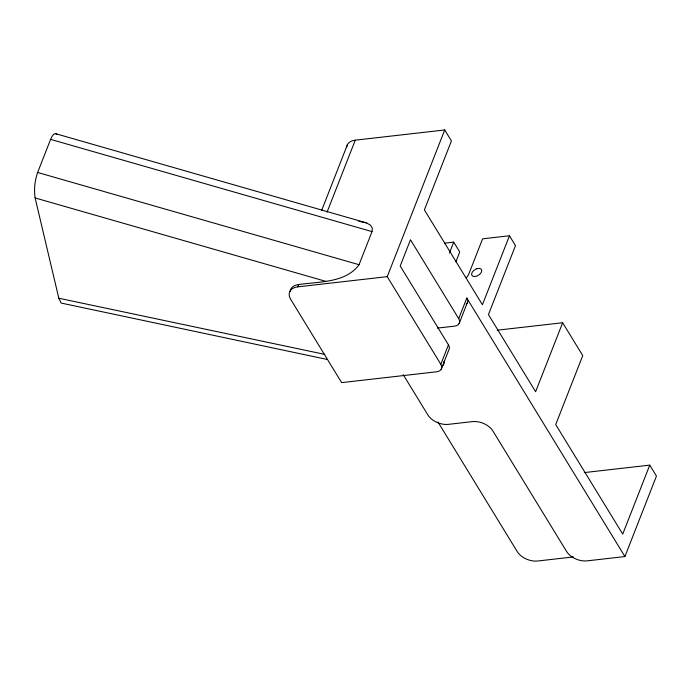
<?xml version="1.0" encoding="UTF-8"?>
<svg xmlns="http://www.w3.org/2000/svg" width="691" height="691" viewBox="0 0 691 691"><rect width="100%" height="100%" fill="white"/><g stroke="black" fill="none" stroke-linecap="round" stroke-linejoin="round"><path stroke-width="1.04" d="M290.108 291.386A15.953 10.106 21.4 0 1 298.676 284.554C318.672 281.531 345.63 283.163 359.044 264.713L372.017 231.606L372.337 228.16L370.48 225.188L366.567 222.908L55.366 133.605L53.734 134.296L52.11 136.257L50.598 139.366L37.625 172.474C34.818 180.593 33.859 189.438 35.12 197.937L58.821 298.236L61.119 303.047L327.439 359.51M321.652 210.418L347.495 144.479M437.438 328.095L454.488 326.152A9.57 6.064 21.4 0 0 458.72 318.637L410.48 239.777L400.21 265.983L448.45 344.852L440.832 364.278A9.57 6.064 21.4 0 1 436.6 371.793L341.639 382.615L290.721 299.376A15.953 10.106 21.4 0 1 297.778 286.851L298.676 284.554M327.076 212.094L355.269 140.161L444.719 129.96L451.422 140.921L424.386 209.891L482.413 304.748L509.448 235.769L482.612 238.827L469.094 273.316A16.757 9.942 -31.5 0 1 466.183 278.067M440.832 364.278L387.236 276.65L444.719 129.96M449.461 252.966L453.711 242.126L444.417 243.189M455.879 261.837L459.74 251.982L453.711 242.126M458.72 318.637L466.788 298.063L624.914 556.549L587.065 560.867A15.953 10.106 21.4 0 1 566.603 551.478L492.899 431.003A15.953 10.106 21.4 0 0 472.437 421.614L448.355 424.36A15.953 10.106 21.4 0 1 427.893 414.98L403.233 374.669M441.264 369.201L448.874 349.776A9.57 6.064 21.4 0 0 448.45 344.852M459.144 323.561L467.211 302.986M497.226 330.194L562.647 322.74L535.611 391.711L488.442 314.604L515.477 245.625L509.448 235.769M584.336 472.584L649.747 465.129L622.721 534.1L555.711 424.568L582.746 355.597L562.647 322.74M624.914 556.549L656.45 476.082L649.747 465.129M442.473 366.014L443.631 364.667A10.374 6.573 21.4 0 0 443.993 361.212M297.778 286.851L387.236 276.65M573.521 556.92L537.71 561.006A15.953 10.106 21.4 0 1 517.248 551.617L438.016 422.089M358.836 221.319L366.567 222.908M58.821 298.236L324.848 354.405M50.598 139.366L372.017 231.606M37.625 172.474L359.044 264.713M35.12 197.937L326.066 281.427M55.366 133.605L56.887 134.235M466.788 298.063A9.57 6.064 21.4 0 1 466.14 304.221M346.701 147.002A15.953 10.106 21.4 0 1 355.269 140.161M476.937 268.713L475.615 269.248A5.588 3.317 -31.5 0 0 472.886 276.21L473.896 276.486A5.588 3.317 -31.5 0 0 481.48 271.909A5.588 3.317 -31.5 0 0 476.937 268.713"/></g></svg>
